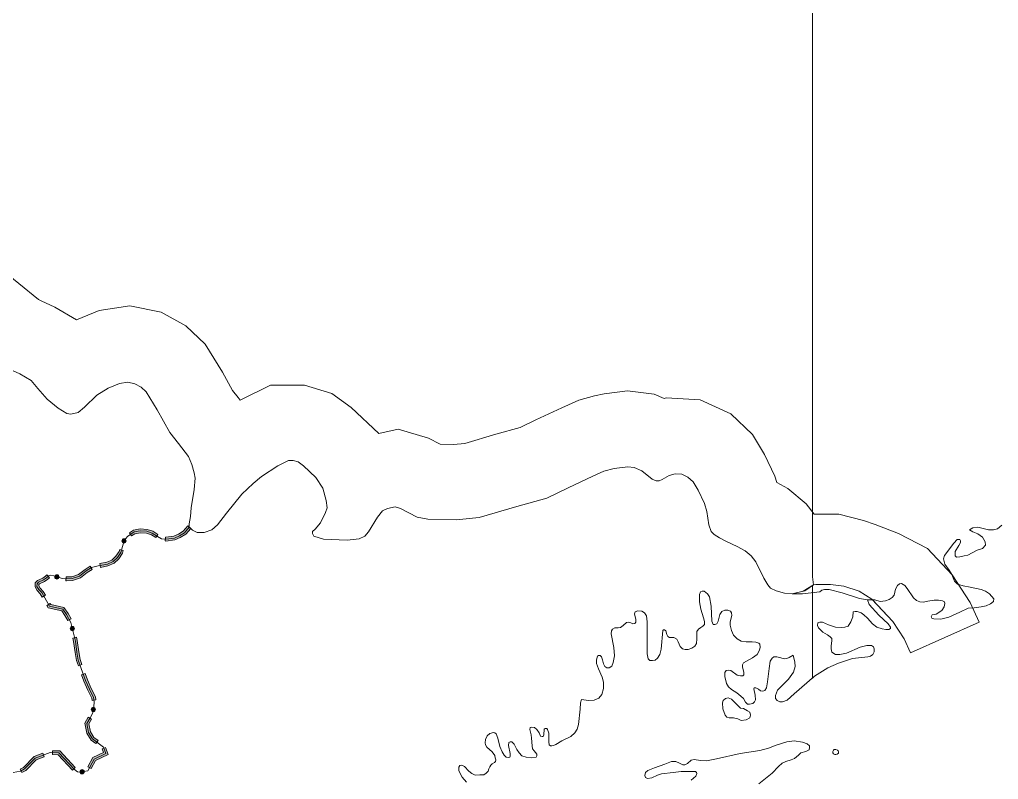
# Model space of a CAD drawing. Header units: metres. Extents: x -835890 to 1024355, y 79891 to 2211954.
# Drawn here: x -84270 to 19749, y 1923977 to 2004753 of the extents above; entities that cross this region are included whole.
import ezdxf

# ---------------------------------------------------------------- set-up
doc = ezdxf.new("R2010")
doc.units = ezdxf.units.M
doc.header["$LTSCALE"] = 2200
for name, color, linetype, lineweight in [('10', 7, 'Continuous', 13), ('13', 7, 'Continuous', 13), ('18', 7, 'Continuous', 13), ('35', 7, 'Continuous', 13), ('36', 7, 'Continuous', 13), ('37', 7, 'Continuous', 13)]:
    doc.layers.add(name, color=color, linetype=linetype, lineweight=lineweight)

msp = doc.modelspace()

# ---------------------------------------------------------------- hatches: boundary and pattern name
at = {"layer": '37'}
for points in [[(-72589, 1950195), (-72178, 1950476), (-71460, 1950605), (-70709, 1950552), (-70093, 1950352), (-69581, 1950021), (-69799, 1949685), (-70267, 1949988), (-70786, 1950156), (-71439, 1950203), (-72023, 1950098), (-72362, 1949865)], [(-68747, 1949722), (-68728, 1949720), (-67873, 1949822), (-67376, 1950055), (-66878, 1950351), (-66386, 1950923), (-66082, 1950662), (-66618, 1950040), (-67189, 1949701), (-67761, 1949433), (-68726, 1949318), (-68790, 1949325)], [(-73113, 1949550, 1), (-73233, 1949117, 1)], [(-75746, 1946915), (-75000, 1947057), (-74450, 1947301), (-74024, 1947696), (-73696, 1948192), (-73632, 1948423), (-73247, 1948316), (-73327, 1948024), (-73717, 1947435), (-74227, 1946962), (-74880, 1946672), (-75671, 1946522)], [(-79329, 1945505), (-79289, 1945503), (-78706, 1945519), (-78001, 1945749), (-77311, 1946309), (-76783, 1946645), (-76569, 1946307), (-77077, 1945984), (-77807, 1945392), (-78638, 1945121), (-79291, 1945103), (-79343, 1945105)], [(-81870, 1943351), (-82082, 1943722), (-82399, 1944056), (-82623, 1944443), (-82611, 1944865), (-82381, 1945120), (-81811, 1945361), (-81519, 1945577), (-81365, 1945710), (-81103, 1945408), (-81269, 1945264), (-81612, 1945012), (-82144, 1944786), (-82215, 1944707), (-82220, 1944545), (-82076, 1944297), (-81758, 1943963), (-81523, 1943549)], [(-80092, 1945434, 1), (-80518, 1945578, 1)], [(-79153, 1940858), (-79444, 1941392), (-79794, 1941902), (-81219, 1942210), (-81374, 1942483), (-81027, 1942681), (-80960, 1942563), (-79554, 1942260), (-79102, 1941601), (-78802, 1941049)], [(-78712, 1940232, 1), (-78606, 1939795, 1)], [(-78020, 1936042), (-78223, 1936613), (-78369, 1937476), (-78535, 1938654), (-78617, 1938994), (-78228, 1939089), (-78141, 1938729), (-77973, 1937537), (-77835, 1936714), (-77643, 1936177)], [(-76554, 1932373), (-76594, 1932620), (-77016, 1933481), (-77438, 1934409), (-77684, 1935100), (-77308, 1935235), (-77067, 1934560), (-76654, 1933652), (-76208, 1932743), (-76159, 1932436)], [(-76399, 1931634, 1), (-76473, 1931191, 1)], [(-76182, 1927784), (-76667, 1928166), (-77118, 1928889), (-77339, 1929953), (-76966, 1930591), (-76620, 1930390), (-76916, 1929884), (-76741, 1929040), (-76365, 1928437), (-75935, 1928099)], [(-84220, 1925059), (-83862, 1925254), (-82733, 1926400), (-81786, 1926757), (-81645, 1926383), (-82510, 1926057), (-83619, 1924932), (-84028, 1924708)], [(-80758, 1927022), (-80003, 1927002), (-78355, 1925240), (-78648, 1924967), (-80180, 1926607), (-80768, 1926622)], [(-77010, 1925331), (-76495, 1926299), (-75361, 1926829), (-75507, 1927219), (-75132, 1927359), (-74857, 1926623), (-76205, 1925993), (-76657, 1925143)], [(-77402, 1924834, 1), (-77845, 1924757, 1)]]:
    msp.add_hatch(color=256, dxfattribs=at).paths.add_polyline_path(points)

# ---------------------------------------------------------------- linework, layer by layer
at = {"layer": '10'}
for points in [[(-66234, 1950792), (-65901, 1950459), (-65402, 1950227), (-64670, 1950227), (-63838, 1950493), (-63239, 1951025), (-62274, 1952289), (-60644, 1954318), (-59446, 1955449), (-58547, 1956181), (-56834, 1957329), (-55702, 1957894), (-55203, 1957894), (-54671, 1957728), (-54105, 1957329), (-52774, 1956065), (-52042, 1954934), (-51676, 1953636), (-51576, 1952838), (-51743, 1952339), (-52292, 1951258), (-52858, 1950592), (-53124, 1950326), (-53124, 1950127), (-52991, 1949827), (-51959, 1949528), (-49463, 1949395), (-48199, 1949561), (-47567, 1949827), (-47201, 1950293), (-46236, 1951857), (-45703, 1952522), (-45171, 1952788), (-44372, 1952954), (-43807, 1952788), (-42027, 1951873), (-40895, 1951640), (-37867, 1951574), (-35438, 1951807), (-31429, 1952988), (-28240, 1953886), (-25959, 1954990), (-23339, 1956212), (-22167, 1956735), (-21098, 1957020), (-19631, 1957211), (-18968, 1957129), (-18140, 1956769), (-17063, 1955913), (-16621, 1955720), (-16317, 1955720), (-15986, 1955858), (-15241, 1956272), (-14606, 1956466), (-13902, 1956424), (-13239, 1956120), (-12687, 1955595), (-12162, 1954712), (-11472, 1953303), (-11224, 1952474), (-11030, 1951038), (-10768, 1950333), (-10678, 1950235), (-10464, 1950002), (-9884, 1949670), (-9139, 1949284), (-8007, 1948731), (-7151, 1948262), (-6516, 1947737), (-6047, 1947101), (-5163, 1945389), (-4763, 1944657), (-4459, 1944325), (-3886, 1944024), (-2985, 1943784), (-2174, 1943694), (-1000, 1943986), (104, 1944658), (1000, 1944704), (1913, 1944704), (3310, 1944505), (4958, 1943989), (6289, 1943157), (6370, 1943070), (6112, 1943070), (5834, 1943070), (5996, 1942560), (7038, 1941447), (8034, 1940520), (8278, 1940160), (8278, 1940021), (8116, 1939928), (7768, 1939905), (7397, 1939975), (6842, 1940160), (6378, 1940531), (5822, 1941111), (5452, 1941482), (5151, 1941690), (4734, 1941830), (4525, 1941830)], [(-74338, 1947132), (-73871, 1947566), (-73512, 1948108), (-73161, 1949377), (-72794, 1949811), (-72101, 1950287), (-71449, 1950404), (-70748, 1950354), (-70180, 1950170), (-69612, 1949803), (-69195, 1949569), (-68727, 1949519), (-67817, 1949628), (-67283, 1949878), (-66748, 1950195), (-66234, 1950792)], [(-84935, 1924717), (-84183, 1924851), (-83740, 1925093), (-82622, 1926228), (-81029, 1926829), (-80092, 1926804), (-78421, 1925018), (-78113, 1924793), (-77929, 1924742), (-77012, 1924902), (-76350, 1926146), (-75109, 1926726), (-75357, 1927390), (-76516, 1928302), (-76930, 1928965), (-77127, 1929918), (-76777, 1930519), (-76493, 1931070), (-76392, 1931671), (-76334, 1932264), (-76401, 1932681), (-76835, 1933566), (-77252, 1934484), (-78029, 1936663), (-78171, 1937506), (-78338, 1938692), (-78814, 1940654), (-79273, 1941497), (-79674, 1942081), (-81089, 1942387), (-81920, 1943843), (-82237, 1944176), (-82421, 1944494), (-82413, 1944786), (-82263, 1944953), (-81711, 1945187), (-81394, 1945420), (-81144, 1945637), (-80943, 1945704), (-80643, 1945621), (-79758, 1945320), (-79290, 1945303), (-78672, 1945320), (-77904, 1945571), (-77194, 1946147), (-76643, 1946497), (-75908, 1946681), (-74940, 1946864), (-74338, 1947132)], [(-5712, 1938473), (-6015, 1938585), (-6403, 1938592), (-7047, 1938617), (-7579, 1938691), (-8020, 1938930), (-8387, 1939297), (-8626, 1939793), (-8754, 1940380), (-8754, 1940729), (-8589, 1941408), (-8607, 1941702), (-8736, 1941849), (-8993, 1941978), (-9341, 1941978), (-9635, 1941812), (-9855, 1941519), (-10020, 1940802), (-10167, 1940509), (-10387, 1940435), (-10562, 1940463), (-10709, 1940793), (-10782, 1942391), (-10966, 1943401), (-11149, 1943713), (-11516, 1943988), (-11736, 1944007), (-11902, 1943915), (-12021, 1943630), (-12021, 1942841), (-11892, 1942069), (-11580, 1941170), (-11489, 1940766), (-11489, 1940454), (-11645, 1940261), (-11883, 1940132), (-12140, 1939967), (-12305, 1939692), (-12305, 1938939), (-12342, 1938425), (-12507, 1938149), (-12819, 1937947), (-13205, 1937800), (-13553, 1937800), (-13829, 1937874), (-14086, 1938094), (-14287, 1938590), (-14434, 1938902), (-14746, 1939049), (-15187, 1939049), (-15389, 1939177), (-15499, 1939398), (-15591, 1939765), (-15719, 1939894), (-15829, 1939894), (-15912, 1939793), (-16077, 1937809), (-16224, 1937240), (-16462, 1936873), (-16738, 1936653), (-17022, 1936607), (-17279, 1936625), (-17462, 1936790), (-17591, 1937341), (-17573, 1940720), (-17646, 1941381), (-17848, 1941675), (-18142, 1941877), (-18582, 1941895), (-18857, 1941803), (-18931, 1941583), (-18784, 1940995), (-18784, 1940701), (-18876, 1940555), (-19096, 1940518), (-19316, 1940610), (-19610, 1940701), (-19775, 1940646), (-20124, 1940353), (-20417, 1940132), (-20656, 1940077), (-21005, 1940077), (-21262, 1939967), (-21353, 1939765), (-21399, 1939444), (-21124, 1938011), (-21050, 1937112), (-21179, 1936396), (-21344, 1936028), (-21601, 1935826), (-21858, 1935826), (-22060, 1935973), (-22225, 1936249), (-22335, 1936708), (-22445, 1937020), (-22555, 1937148), (-22739, 1937148), (-22867, 1937075), (-22978, 1936689), (-22950, 1936313), (-22748, 1935725)], [(4525, 1941830), (4317, 1941783), (4293, 1941273), (4062, 1940740), (3784, 1940276), (3413, 1940160), (3043, 1940114), (2440, 1940160), (1687, 1940427), (1039, 1940682), (761, 1940682), (576, 1940636), (529, 1940357), (622, 1940102), (1085, 1939615), (1572, 1939360), (1873, 1939152), (2035, 1938943), (2035, 1938711), (1989, 1938178), (1989, 1937877), (2058, 1937506), (2429, 1937274), (2892, 1937274), (3610, 1937390), (5069, 1938039), (5764, 1938201), (6251, 1938224), (6482, 1938062), (6552, 1937877), (6529, 1937552), (6413, 1937274), (6158, 1937065), (5880, 1937019), (4236, 1936833), (2741, 1936335), (1606, 1935848), (217, 1934944), (-1961, 1933066), (-2714, 1932405), (-3200, 1932243), (-3478, 1932243), (-3756, 1932359), (-3942, 1932568), (-3942, 1932915), (-3710, 1933472), (-2575, 1934631), (-2019, 1935396), (-1834, 1935976), (-1880, 1936439), (-2054, 1937193), (-2473, 1936921), (-2730, 1936829), (-3006, 1936811), (-3391, 1936903), (-3813, 1937013), (-4107, 1937013), (-4290, 1936866), (-4492, 1936535), (-4630, 1935755), (-4777, 1934360), (-4887, 1933699), (-5070, 1933423), (-5291, 1933368), (-5529, 1933405), (-5749, 1933588), (-6043, 1933717), (-6190, 1933699), (-6227, 1933607), (-6117, 1932927), (-6061, 1932450), (-6172, 1932211), (-6337, 1932064), (-6704, 1931991), (-6924, 1931991), (-7117, 1932184), (-7337, 1932569), (-7612, 1932845), (-8053, 1933194), (-8603, 1933542), (-8934, 1933818), (-9154, 1934185), (-9337, 1934920), (-9319, 1935342), (-9172, 1935562), (-8970, 1935599), (-8695, 1935544), (-8016, 1935067), (-7667, 1934993), (-7429, 1934993), (-7300, 1935103), (-7291, 1935333), (-7456, 1935939), (-7456, 1936159), (-7328, 1936379), (-6392, 1936894), (-5896, 1937261), (-5639, 1937701), (-5584, 1938050), (-5603, 1938344), (-5712, 1938473)], [(-22748, 1935725), (-22363, 1934844), (-22234, 1934312), (-22234, 1933632), (-22402, 1932996), (-22709, 1932632), (-23204, 1932412), (-23818, 1932362), (-24567, 1932465), (-24654, 1932133), (-24715, 1931461), (-24858, 1929832), (-25021, 1929303), (-25265, 1928936), (-25693, 1928549), (-26639, 1928074), (-27271, 1927687), (-27515, 1927585), (-27698, 1927565), (-27861, 1927565), (-28004, 1927646), (-28044, 1927972), (-28044, 1928910), (-28167, 1929277), (-28248, 1929399), (-28411, 1929399), (-28533, 1929317), (-28574, 1928706), (-28635, 1928543), (-28737, 1928523), (-28900, 1928563), (-29042, 1928930), (-29307, 1929277), (-29551, 1929480), (-29836, 1929521), (-30020, 1929480), (-30060, 1929297), (-29979, 1929012), (-29897, 1928726), (-29877, 1928380), (-29816, 1927544), (-29755, 1927239), (-29572, 1927015), (-29307, 1926668), (-29307, 1926485), (-29388, 1926342), (-29897, 1926261), (-30447, 1926342), (-30905, 1926495), (-31170, 1926801), (-31414, 1927147), (-31699, 1927718), (-31964, 1927962), (-32127, 1927983), (-32270, 1927901), (-32331, 1927575), (-32147, 1926739), (-32147, 1926454), (-32188, 1926332), (-32351, 1926291), (-32555, 1926332), (-32779, 1926556), (-33003, 1926902), (-33247, 1927493), (-33451, 1928349), (-33614, 1928818), (-33756, 1928940), (-33919, 1928961), (-34285, 1928859), (-34591, 1928594), (-34774, 1928227), (-34795, 1927881), (-34754, 1927657), (-34611, 1927412), (-34061, 1926902), (-33776, 1926515), (-33715, 1926271), (-33675, 1926047), (-33695, 1925883), (-33797, 1925782), (-34041, 1925619), (-34184, 1925496), (-34285, 1925333), (-34387, 1925089), (-34469, 1924865), (-34693, 1924640), (-34937, 1924477), (-35344, 1924457), (-35843, 1924447), (-36210, 1924610), (-36536, 1924854), (-37004, 1925364), (-37269, 1925506), (-37493, 1925466), (-37574, 1925282), (-37574, 1924915), (-37472, 1924671), (-37248, 1924223), (-36780, 1923672)], [(-12897, 1923912), (-12402, 1924334), (-12303, 1924606), (-12328, 1924730), (-12452, 1924805), (-12774, 1924829), (-13963, 1924829), (-14830, 1924730), (-16044, 1924582), (-16490, 1924433), (-17084, 1924135), (-17530, 1924086), (-17765, 1924197), (-17815, 1924396), (-17765, 1924718), (-17493, 1924941), (-16799, 1925214), (-15684, 1925586), (-14991, 1925883), (-14545, 1925883), (-14148, 1925710), (-13802, 1925536), (-13579, 1925536), (-13306, 1925685), (-12885, 1926007), (-12588, 1926082), (-11919, 1925982), (-11262, 1925970), (-10222, 1926168), (-7683, 1926747), (-5602, 1927069), (-4673, 1927309), (-3880, 1927606), (-2740, 1927978), (-1948, 1928078), (-1081, 1927954), (-560, 1927755), (-337, 1927532), (-313, 1927359), (-362, 1927135), (-734, 1926962), (-1254, 1926813), (-1502, 1926540), (-1923, 1926218), (-2270, 1926044), (-2839, 1925896), (-3236, 1925722), (-3607, 1925350), (-4301, 1924631), (-5713, 1923515)]]:
    msp.add_lwpolyline(points, dxfattribs=at)
for points in [[(6370, 1943070), (6112, 1943070), (5834, 1943070), (5996, 1942560), (7038, 1941447), (8034, 1940520), (8278, 1940160), (8278, 1940021), (8116, 1939928), (7768, 1939905), (7397, 1939975), (6842, 1940160), (6378, 1940531), (5822, 1941111), (5452, 1941482), (5151, 1941690), (4734, 1941830), (4525, 1941830), (4317, 1941783), (4293, 1941273), (4062, 1940740), (3784, 1940276), (3413, 1940160), (3043, 1940114), (2440, 1940160), (1687, 1940427), (1039, 1940682), (761, 1940682), (576, 1940636), (529, 1940357), (622, 1940102), (1085, 1939615), (1572, 1939360), (1873, 1939152), (2035, 1938943), (2035, 1938711), (1989, 1938178), (1989, 1937877), (2058, 1937506), (2429, 1937274), (2892, 1937274), (3610, 1937390), (5069, 1938039), (5764, 1938201), (6251, 1938224), (6482, 1938062), (6552, 1937877), (6529, 1937552), (6413, 1937274), (6158, 1937065), (5880, 1937019), (4236, 1936833), (2741, 1936335), (1606, 1935848), (217, 1934944), (0, 1934757), (0, 1935692), (0, 1939385), (0, 1943079), (0, 1944587), (104, 1944658), (349, 1944704), (494, 1944704), (1913, 1944704), (3310, 1944505), (4958, 1943989), (6289, 1943157)], [(-7897, 1931790), (-7675, 1931569), (-7326, 1931505), (-6915, 1931284), (-6661, 1931125), (-6598, 1930808), (-6661, 1930523), (-7041, 1930302), (-7580, 1930238), (-7960, 1930428), (-8403, 1930523), (-8878, 1930523), (-9100, 1930587), (-9290, 1930808), (-9544, 1931474), (-9575, 1932107), (-9512, 1932361), (-9259, 1932582), (-8973, 1932646), (-8625, 1932519)], [(2161, 1926810), (2161, 1926958), (2206, 1927081), (2309, 1927146), (2471, 1927159), (2639, 1927094), (2722, 1927004), (2755, 1926907), (2742, 1926784), (2619, 1926649), (2471, 1926610), (2367, 1926616), (2232, 1926687)]]:
    msp.add_lwpolyline(points, close=True, dxfattribs=at)
at = {"layer": '13'}
for points in [[(-85816, 1967808), (-84252, 1967076), (-83054, 1966377), (-82322, 1965546), (-81324, 1964415), (-80176, 1963433), (-79244, 1962868), (-78812, 1962801), (-78047, 1962968), (-77381, 1963566), (-76050, 1964831), (-74852, 1965562)], [(-74852, 1965562), (-73654, 1966061), (-72756, 1966194), (-72007, 1966045), (-71342, 1965679), (-70809, 1965180), (-69645, 1963250), (-68314, 1960855), (-67365, 1959674), (-66334, 1958310), (-65968, 1957445), (-65702, 1956580), (-65618, 1955998), (-65718, 1954801), (-66018, 1952838), (-66118, 1951940), (-66234, 1951158), (-66234, 1950792), (-66748, 1950195), (-67283, 1949878), (-67817, 1949628), (-68727, 1949519), (-69195, 1949569), (-69612, 1949803), (-70180, 1950170), (-70748, 1950354), (-71449, 1950404), (-72101, 1950287), (-72794, 1949811), (-73161, 1949377), (-73512, 1948108), (-73871, 1947566), (-74338, 1947132), (-74940, 1946864), (-75908, 1946681), (-76643, 1946497), (-77194, 1946147), (-77904, 1945571), (-78672, 1945320), (-79290, 1945303), (-79758, 1945320), (-80643, 1945621), (-80943, 1945704), (-81144, 1945637), (-81394, 1945420), (-81711, 1945187), (-82263, 1944953), (-82413, 1944786), (-82421, 1944494), (-82237, 1944176), (-81920, 1943843), (-81089, 1942387), (-79674, 1942081), (-79273, 1941497), (-78814, 1940654), (-78338, 1938692), (-78171, 1937506), (-78029, 1936663), (-77252, 1934484), (-76835, 1933566), (-76401, 1932681), (-76334, 1932264), (-76392, 1931671), (-76493, 1931070), (-76777, 1930519), (-77127, 1929918), (-76930, 1928965), (-76516, 1928302), (-75357, 1927390), (-75109, 1926726), (-76350, 1926146), (-77012, 1924902), (-77929, 1924742), (-78113, 1924793), (-78421, 1925018), (-80092, 1926804), (-81029, 1926829), (-82622, 1926228), (-83740, 1925093), (-84183, 1924851), (-84935, 1924717)]]:
    msp.add_lwpolyline(points, dxfattribs=at)
at = {"layer": '18'}
for points in [[(0, 2005911), (0, 2002213), (0, 1998516), (0, 1994818)], [(0, 2005911), (0, 2002213), (0, 1998516), (0, 1994818), (0, 1991121), (0, 1987424), (0, 1983728), (0, 1980031), (0, 1976335), (0, 1972639), (0, 1968943), (0, 1965248), (0, 1961552), (0, 1957857), (0, 1954162), (0, 1950468), (0, 1946773), (0, 1945515), (104, 1944658), (1000, 1944704), (1913, 1944704), (3310, 1944505), (4958, 1943989), (6289, 1943157), (6370, 1943070), (6598, 1943070), (7177, 1942908), (7757, 1942977), (8150, 1943093), (8475, 1943302), (8683, 1943580), (8822, 1944206), (9031, 1944577), (9239, 1944762), (9448, 1944809), (9795, 1944577), (10061, 1944264), (10733, 1943290), (11057, 1942989), (11405, 1942850), (11776, 1942826), (12239, 1942919), (12911, 1943035), (13397, 1943035), (13791, 1942966), (14022, 1942850), (14069, 1942664), (13999, 1942340), (13721, 1941945), (13142, 1941551), (12702, 1941459), (12609, 1941250), (12656, 1941111), (12887, 1941064), (13640, 1941030), (14474, 1941238)], [(0, 1994818), (0, 1991121), (0, 1987424), (0, 1983728), (0, 1980031), (0, 1976335), (0, 1972639), (0, 1968943), (0, 1965248), (0, 1961552), (0, 1957857), (0, 1954162), (0, 1950468), (0, 1946773), (0, 1945515), (104, 1944658), (-1000, 1943986), (-2174, 1943694), (-2985, 1943784), (-3886, 1944024), (-4459, 1944325), (-4763, 1944657), (-5163, 1945389), (-6047, 1947101), (-6516, 1947737), (-7151, 1948262), (-8007, 1948731), (-9139, 1949284), (-9884, 1949670), (-10464, 1950002), (-10678, 1950235), (-10768, 1950333), (-11030, 1951038), (-11224, 1952474), (-11472, 1953303), (-12162, 1954712), (-12687, 1955595), (-13239, 1956120), (-13902, 1956424), (-14606, 1956466), (-15241, 1956272), (-15986, 1955858), (-16317, 1955720), (-16621, 1955720), (-17063, 1955913), (-18140, 1956769), (-18968, 1957129), (-19631, 1957211), (-21098, 1957020), (-22167, 1956735), (-23339, 1956212), (-25959, 1954990), (-28240, 1953886), (-31429, 1952988), (-35438, 1951807), (-37867, 1951574), (-40895, 1951640), (-42027, 1951873), (-43807, 1952788), (-44372, 1952954), (-45171, 1952788), (-45703, 1952522), (-46236, 1951857), (-47201, 1950293), (-47567, 1949827), (-48199, 1949561), (-49463, 1949395), (-51959, 1949528), (-52991, 1949827), (-53124, 1950127), (-53124, 1950326), (-52858, 1950592), (-52292, 1951258), (-51743, 1952339), (-51576, 1952838), (-51676, 1953636), (-52042, 1954934), (-52774, 1956065), (-54105, 1957329), (-54671, 1957728), (-55203, 1957894), (-55702, 1957894), (-56834, 1957329), (-58547, 1956181), (-59446, 1955449), (-60644, 1954318), (-62274, 1952289), (-63239, 1951025), (-63838, 1950493), (-64670, 1950227), (-65402, 1950227), (-65901, 1950459), (-66234, 1950792), (-66234, 1951158), (-66118, 1951940), (-66018, 1952838), (-65718, 1954801), (-65618, 1955998), (-65702, 1956580), (-65968, 1957445), (-66334, 1958310)], [(-66334, 1958310), (-67365, 1959674), (-68314, 1960855), (-69645, 1963250), (-70809, 1965180), (-71342, 1965679), (-72007, 1966045), (-72756, 1966194), (-73654, 1966061), (-74852, 1965562), (-76050, 1964831), (-77381, 1963566), (-78047, 1962968), (-78812, 1962801), (-79244, 1962868), (-80176, 1963433), (-81324, 1964415), (-82322, 1965546), (-83054, 1966377), (-84252, 1967076), (-85816, 1967808)], [(14474, 1941238), (15656, 1941772), (16536, 1942166), (17161, 1942235), (17903, 1942328), (18435, 1942444), (18899, 1942653), (19223, 1942908), (19258, 1943174), (18818, 1943707), (18377, 1943986), (17914, 1944171), (16733, 1944403), (15991, 1944542), (15389, 1944728), (15065, 1945052), (14787, 1945771), (14532, 1946211), (14057, 1946872), (13918, 1947428), (14011, 1947776), (15007, 1949098), (15378, 1949469), (15632, 1949469), (15725, 1949330), (15725, 1949167), (15540, 1948843), (15169, 1948194), (15169, 1947753), (15285, 1947614), (15656, 1947637), (16096, 1947730), (16513, 1947823), (17486, 1948333), (18065, 1948518), (18366, 1948889), (18343, 1949237), (18065, 1949724), (17578, 1950071), (17022, 1950280), (16675, 1950512), (17045, 1950721), (17555, 1950790), (18679, 1950524), (19211, 1950524), (19651, 1950616), (20115, 1951010)]]:
    msp.add_lwpolyline(points, dxfattribs=at)
at = {"layer": '35'}
for points in [[(-86470, 1978412), (-82242, 1975012), (-81972, 1974842), (-80534, 1974169), (-78227, 1972823), (-75811, 1973829), (-72552, 1974312), (-69231, 1973648), (-66605, 1972204), (-64532, 1970261), (-62721, 1967262), (-61651, 1965335), (-61055, 1964593), (-60819, 1964281), (-57591, 1965894), (-53983, 1965894), (-51085, 1964989), (-49018, 1963530), (-46106, 1960765)], [(-45171, 1952788), (-45703, 1952522), (-46236, 1951857), (-47201, 1950293), (-47567, 1949827), (-48199, 1949561), (-49463, 1949395), (-51959, 1949528), (-52991, 1949827), (-53124, 1950127), (-53124, 1950326), (-52858, 1950592), (-52292, 1951258), (-51743, 1952339), (-51576, 1952838), (-51676, 1953636), (-52042, 1954934), (-52774, 1956065), (-54105, 1957329), (-54671, 1957728), (-55203, 1957894), (-55702, 1957894), (-56834, 1957329), (-58547, 1956181), (-59446, 1955449), (-60644, 1954318), (-62274, 1952289), (-63239, 1951025), (-63838, 1950493), (-64670, 1950227), (-65402, 1950227), (-65901, 1950459), (-66234, 1950792), (-66234, 1951158), (-66118, 1951940), (-66018, 1952838), (-65718, 1954801), (-65618, 1955998), (-65702, 1956580), (-65968, 1957445), (-66334, 1958310), (-67365, 1959674), (-68314, 1960855), (-69645, 1963250), (-70809, 1965180), (-71342, 1965679), (-72007, 1966045), (-72756, 1966194), (-73654, 1966061), (-74852, 1965562), (-76050, 1964831), (-77381, 1963566), (-78047, 1962968), (-78812, 1962801), (-79244, 1962868), (-80176, 1963433), (-81324, 1964415), (-82322, 1965546), (-83054, 1966377), (-84252, 1967076), (-85816, 1967808)], [(-31089, 1961394), (-29392, 1962216), (-26660, 1963490), (-24844, 1964300), (-23159, 1964749), (-22135, 1964952)], [(-22135, 1964952), (-19653, 1965276), (-16838, 1964924), (-15786, 1964469), (-15566, 1964536), (-11932, 1964322), (-8693, 1962837), (-6372, 1960631), (-5119, 1958519), (-3998, 1956231), (-3792, 1955544)], [(-46106, 1960765), (-44040, 1961195), (-40824, 1960250), (-39586, 1959614), (-38162, 1959582), (-36964, 1959697), (-33643, 1960675), (-31089, 1961394)], [(-21098, 1957020), (-22167, 1956735), (-23339, 1956212), (-25959, 1954990), (-28240, 1953886)], [(-10678, 1950235), (-10768, 1950333), (-11030, 1951038), (-11224, 1952474), (-11472, 1953303), (-12162, 1954712), (-12687, 1955595), (-13239, 1956120), (-13902, 1956424), (-14606, 1956466), (-15241, 1956272), (-15986, 1955858), (-16317, 1955720), (-16621, 1955720), (-17063, 1955913), (-18140, 1956769), (-18968, 1957129), (-19631, 1957211), (-21098, 1957020)], [(-3792, 1955544), (-2639, 1954911), (-664, 1953279), (152, 1952175)], [(-28240, 1953886), (-31429, 1952988), (-35438, 1951807), (-37867, 1951574), (-40895, 1951640), (-42027, 1951873), (-43807, 1952788), (-44372, 1952954), (-45171, 1952788)], [(152, 1952175), (2789, 1952175), (5423, 1951487), (6656, 1951076), (9127, 1950110), (12222, 1948524)], [(-3886, 1944024), (-4459, 1944325), (-4763, 1944657), (-5163, 1945389), (-6047, 1947101), (-6516, 1947737), (-7151, 1948262), (-8007, 1948731), (-9139, 1949284), (-9884, 1949670), (-10464, 1950002), (-10678, 1950235)], [(12222, 1948524), (14838, 1945714), (16752, 1942791), (17692, 1940706)], [(6367, 1943074), (5834, 1943070), (4992, 1943197), (3144, 1943814), (1762, 1944175), (1281, 1944175), (981, 1944085), (771, 1943934)], [(771, 1943934), (-1062, 1943694), (-2174, 1943694), (-2985, 1943784), (-3886, 1944024)], [(17692, 1940706), (10398, 1937419), (9716, 1938933), (8518, 1940762), (6367, 1943074)]]:
    msp.add_lwpolyline(points, dxfattribs=at)
at = {"layer": '36'}
for points in [[(-45171, 1952788), (-45703, 1952522), (-46236, 1951857), (-47201, 1950293), (-47567, 1949827), (-48199, 1949561), (-49463, 1949395), (-51959, 1949528), (-52991, 1949827), (-53124, 1950127), (-53124, 1950326), (-52858, 1950592), (-52292, 1951258), (-51743, 1952339), (-51576, 1952838), (-51676, 1953636), (-52042, 1954934), (-52774, 1956065), (-54105, 1957329), (-54671, 1957728), (-55203, 1957894), (-55702, 1957894), (-56834, 1957329), (-58547, 1956181), (-59446, 1955449), (-60644, 1954318), (-62274, 1952289), (-63239, 1951025), (-63838, 1950493), (-64670, 1950227), (-65402, 1950227), (-65901, 1950459), (-66234, 1950792), (-66234, 1951158), (-66118, 1951940), (-66018, 1952838), (-65718, 1954801), (-65618, 1955998), (-65702, 1956580), (-65968, 1957445), (-66334, 1958310), (-67365, 1959674), (-68314, 1960855), (-69645, 1963250), (-70809, 1965180), (-71342, 1965679), (-72007, 1966045), (-72756, 1966194), (-73654, 1966061), (-74852, 1965562), (-76050, 1964831), (-77381, 1963566), (-78047, 1962968), (-78812, 1962801), (-79244, 1962868), (-80176, 1963433), (-81324, 1964415), (-82322, 1965546), (-83054, 1966377), (-84252, 1967076), (-85816, 1967808)], [(-28240, 1953886), (-25959, 1954990), (-23339, 1956212), (-22167, 1956735), (-21098, 1957020)], [(-21098, 1957020), (-19631, 1957211), (-18968, 1957129), (-18140, 1956769), (-17063, 1955913), (-16621, 1955720), (-16317, 1955720), (-15986, 1955858), (-15241, 1956272), (-14606, 1956466), (-13902, 1956424), (-13239, 1956120), (-12687, 1955595), (-12162, 1954712), (-11472, 1953303), (-11224, 1952474), (-11030, 1951038), (-10768, 1950333), (-10678, 1950235)], [(-28240, 1953886), (-31429, 1952988), (-35438, 1951807), (-37867, 1951574), (-40895, 1951640), (-42027, 1951873), (-43807, 1952788), (-44372, 1952954), (-45171, 1952788)], [(-10678, 1950235), (-10464, 1950002), (-9884, 1949670), (-9139, 1949284), (-8007, 1948731), (-7151, 1948262), (-6516, 1947737), (-6047, 1947101), (-5163, 1945389), (-4763, 1944657), (-4459, 1944325), (-3886, 1944024)], [(-3886, 1944024), (-2985, 1943784), (-2174, 1943694), (-814, 1944032), (104, 1944658)], [(10398, 1937419), (9716, 1938933), (8518, 1940762), (6289, 1943157), (4958, 1943989), (3310, 1944505), (1913, 1944704), (494, 1944704), (349, 1944704), (104, 1944658)]]:
    msp.add_lwpolyline(points, dxfattribs=at)
at = {"layer": '37'}
for points in [[(-72589, 1950195), (-72178, 1950476), (-71460, 1950605), (-70709, 1950552), (-70093, 1950352), (-69581, 1950021), (-69799, 1949685), (-70267, 1949988), (-70786, 1950156), (-71439, 1950203), (-72023, 1950098), (-72362, 1949865)], [(-68747, 1949722), (-68728, 1949720), (-67873, 1949822), (-67376, 1950055), (-66878, 1950351), (-66386, 1950923), (-66082, 1950662), (-66618, 1950040), (-67189, 1949701), (-67761, 1949433), (-68726, 1949318), (-68790, 1949325)], [(-75746, 1946915), (-75000, 1947057), (-74450, 1947301), (-74024, 1947696), (-73696, 1948192), (-73632, 1948423), (-73247, 1948316), (-73327, 1948024), (-73717, 1947435), (-74227, 1946962), (-74880, 1946672), (-75671, 1946522)], [(-79329, 1945505), (-79289, 1945503), (-78706, 1945519), (-78001, 1945749), (-77311, 1946309), (-76783, 1946645), (-76569, 1946307), (-77077, 1945984), (-77807, 1945392), (-78638, 1945121), (-79291, 1945103), (-79343, 1945105)], [(-81870, 1943351), (-82082, 1943722), (-82399, 1944056), (-82623, 1944443), (-82611, 1944865), (-82381, 1945120), (-81811, 1945361), (-81519, 1945577), (-81365, 1945710), (-81103, 1945408), (-81269, 1945264), (-81612, 1945012), (-82144, 1944786), (-82215, 1944707), (-82220, 1944545), (-82076, 1944297), (-81758, 1943963), (-81523, 1943549)], [(-79153, 1940858), (-79444, 1941392), (-79794, 1941902), (-81219, 1942210), (-81374, 1942483), (-81027, 1942681), (-80960, 1942563), (-79554, 1942260), (-79102, 1941601), (-78802, 1941049)], [(-78020, 1936042), (-78223, 1936613), (-78369, 1937476), (-78535, 1938654), (-78617, 1938994), (-78228, 1939089), (-78141, 1938729), (-77973, 1937537), (-77835, 1936714), (-77643, 1936177)], [(-76554, 1932373), (-76594, 1932620), (-77016, 1933481), (-77438, 1934409), (-77684, 1935100), (-77308, 1935235), (-77067, 1934560), (-76654, 1933652), (-76208, 1932743), (-76159, 1932436)], [(-76182, 1927784), (-76667, 1928166), (-77118, 1928889), (-77339, 1929953), (-76966, 1930591), (-76620, 1930390), (-76916, 1929884), (-76741, 1929040), (-76365, 1928437), (-75935, 1928099)], [(-84220, 1925059), (-83862, 1925254), (-82733, 1926400), (-81786, 1926757), (-81645, 1926383), (-82510, 1926057), (-83619, 1924932), (-84028, 1924708)], [(-80758, 1927022), (-80003, 1927002), (-78355, 1925240), (-78648, 1924967), (-80180, 1926607), (-80768, 1926622)], [(-77010, 1925331), (-76495, 1926299), (-75361, 1926829), (-75507, 1927219), (-75132, 1927359), (-74857, 1926623), (-76205, 1925993), (-76657, 1925143)]]:
    msp.add_lwpolyline(points, close=True, dxfattribs=at)
for centre in [(-73173, 1949333), (-80305, 1945506), (-78659, 1940013), (-76436, 1931413), (-77623, 1924796)]:
    msp.add_circle(centre, 225, dxfattribs=at)

doc.saveas('drawing.dxf')
